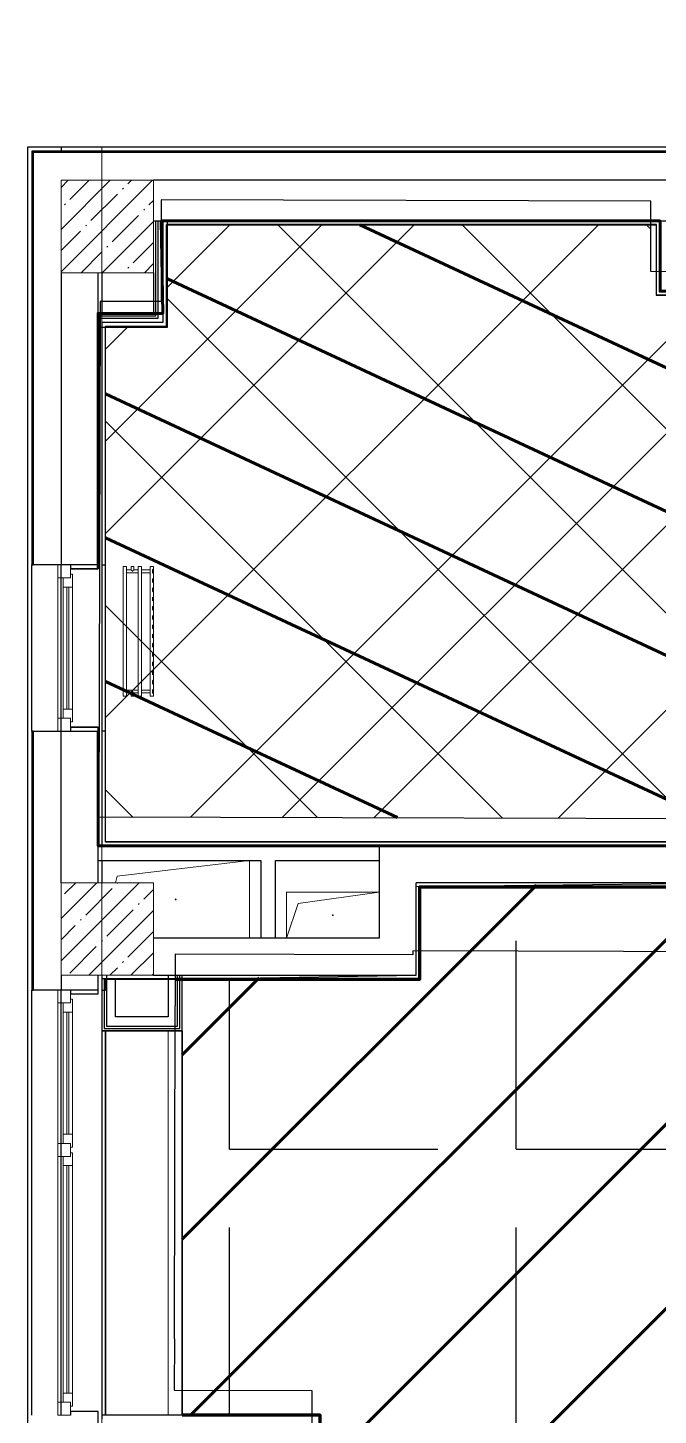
# Model space of a CAD drawing. Header units: millimetres. Extents: x -164500 to 426394, y -23753 to 102118.
# Drawn here: x -225 to 3185, y 8384 to 15889 of the extents above; entities that cross this region are included whole.
import ezdxf

# ---------------------------------------------------------------- set-up
doc = ezdxf.new("R2010")
doc.units = ezdxf.units.MM
for name, color, linetype, lineweight in [('0) шлифовка', 5, 'Continuous', 60), ('1.4) Плинтус ПЛ-4', 6, 'Continuous', 60), ('183 стяжка подвал', 160, 'Continuous', 60), ('384 ПК-3', 30, 'Continuous', 120), ('5.3) Л-7 Линолеум 4 вып', 230, 'Continuous', 30), ('7.5) НЗ Линолеум Темпо ПЛЮС', 134, 'Continuous', 30), ('A-DETL-GENF', 7, 'Continuous', 9), ('A-FLOR', 7, 'Continuous', 9), ('A-GENM', 7, 'Continuous', 9), ('A-GLAZ', 7, 'Continuous', 9), ('A-GLAZ-1', 7, 'Continuous', 5), ('A-WALL', 7, 'Continuous', 5), ('S-COLS-1', 7, 'Continuous', 5), ('Оси', 7, 'Continuous', 9)]:
    doc.layers.add(name, color=color, linetype=linetype, lineweight=lineweight)
for name, color, linetype in [('1.1.1) Плитка КР1 Остаток', 52, 'Continuous'), ('2) защита вин плитк', 6, 'Continuous'), ('3.2.3) П-9', 5, 'Continuous')]:
    doc.layers.add(name, color=color, linetype=linetype)
doc.layers.add('A-DOOR-1', color=7, linetype='Continuous', lineweight=5, true_color=0xc0c0c0)
doc.layers.add('M-EQPM-1', color=7, linetype='Continuous', lineweight=9, true_color=0xb2b2b2)

# ---------------------------------------------------------------- blocks, each defined once
blk = doc.blocks.new('BSC_Колонна _Прямоугольная - 500х500-V52-Объем проектирования 1 этажа')
at = {"layer": 'S-COLS-1'}
h = blk.add_hatch(dxfattribs=at)
h.set_pattern_fill('FP_78', color=256, style=0, pattern_type=2)
h.set_pattern_definition([(45, (-140, -14950), (-114.0493, 114.0493), []), (45, (-25.95, -14950), (-114.0493, 114.0493), [201.612, -40.322, 6.706, -33.617])])
h.paths.add_polyline_path([(-250, -250), (250, -250), (250, 250), (-250, 250), (-250, -117.5)])
for p, q in [((250, 250), (-250, 250)), ((-250, 250), (-250, -250)), ((250, -250), (250, 250)), ((-250, -250), (250, -250))]:
    blk.add_line(p, q, dxfattribs=at)
blk = doc.blocks.new('120_Окно_СКБ_2Ст - 120_Окно_СКБ_2Ст 2300х2500 _мал створка справа_-22272277-Объем проектирования 1 этажа')
at = {"layer": 'A-GLAZ'}
for p, q in [((-1150, -127), (-1150, -57)), ((-1150, -57), (-1080, -57)), ((-1080, -57), (-1080, -127)), ((250, -127), (250, -57)), ((250, -57), (320, -57)), ((320, -57), (320, -127)), ((1080, -127), (1080, -57)), ((1080, -57), (1150, -57)), ((1150, -57), (1150, -127)), ((-1080, -127), (-1150, -127)), ((-1080, -127), (-1100, -127)), ((-1100, -127), (-1100, -137)), ((-1100, -137), (270, -137)), ((270, -137), (-1100, -137)), ((250, -87), (-1080, -87)), ((-1080, -87), (-1080, -127)), ((-1030, -137), (-1030, -87)), ((200, -137), (200, -87)), ((250, -127), (250, -87)), ((320, -127), (250, -127)), ((270, -127), (250, -127)), ((270, -137), (270, -127)), ((320, -127), (300, -127)), ((300, -127), (300, -137)), ((300, -137), (1100, -137)), ((1100, -137), (300, -137)), ((1080, -87), (320, -87)), ((320, -87), (320, -127)), ((370, -137), (370, -87)), ((1030, -137), (1030, -87)), ((1080, -127), (1080, -87)), ((1150, -127), (1080, -127)), ((1100, -127), (1080, -127)), ((1100, -137), (1100, -127))]:
    blk.add_line(p, q, dxfattribs=at)
at = {"layer": 'A-GLAZ-1'}
for p, q in [((1150, -57), (-1150, -57)), ((-1130, -127), (-1100, -127)), ((-1030, -107), (200, -107)), ((200, -117), (-1030, -117)), ((270, -127), (300, -127)), ((370, -107), (1030, -107)), ((1030, -117), (370, -117)), ((1100, -127), (1130, -127))]:
    blk.add_line(p, q, dxfattribs=at)
blk = doc.blocks.new('120_Окно_СКБ_1Ст - 120_Окно_СКБ_1Ст 900х2500_h_-20664874-Объем проектирования 1 этажа')
at = {"layer": 'A-GLAZ'}
for p, q in [((-450, -127), (-450, -57)), ((-450, -57), (-380, -57)), ((-380, -57), (-380, -127)), ((380, -127), (380, -57)), ((380, -57), (450, -57)), ((450, -57), (450, -127)), ((-380, -127), (-450, -127)), ((-380, -127), (-400, -127)), ((-400, -127), (-400, -137)), ((-400, -137), (400, -137)), ((400, -137), (-400, -137)), ((380, -87), (-380, -87)), ((-380, -87), (-380, -127)), ((-330, -137), (-330, -87)), ((330, -137), (330, -87)), ((380, -127), (380, -87)), ((450, -127), (380, -127)), ((400, -127), (380, -127)), ((400, -137), (400, -127))]:
    blk.add_line(p, q, dxfattribs=at)
at = {"layer": 'A-GLAZ-1'}
for p, q in [((450, -57), (-450, -57)), ((-430, -127), (-400, -127)), ((-330, -107), (330, -107)), ((330, -117), (-330, -117)), ((400, -127), (430, -127))]:
    blk.add_line(p, q, dxfattribs=at)
blk = doc.blocks.new('GM_Отверстие прямоугольное _в плите_ - Отверстие-V173-Объем проектирования 1 этажа')
at = {"layer": 'A-GENM'}
for p, q in [((-250, -125), (-250, 125)), ((-250, 125), (250, 125)), ((250, 125), (-250, 125)), ((-250, 125), (-250, -125)), ((-187.5, 62.5), (250, 125)), ((-250, -125), (-187.5, 62.5))]:
    blk.add_line(p, q, dxfattribs=at)
for start, end in [(360, 180), (180, 360)]:
    blk.add_arc((0, 0), 2.5, start, end, dxfattribs=at)
blk = doc.blocks.new('GM_Отверстие прямоугольное _в плите_ - Отверстие-22237344-Объем проектирования 1 этажа')
at = {"layer": 'A-GENM'}
for p, q in [((-316, 126), (400, 210)), ((400, 210), (400, -210)), ((400, -210), (400, 210)), ((-325, 90), (-316, 126))]:
    blk.add_line(p, q, dxfattribs=at)
for start, end in [(360, 180), (180, 360)]:
    blk.add_arc((0, 0), 2.5, start, end, dxfattribs=at)
blk = doc.blocks.new('BSC_Колонна _Прямоугольная - 500х500-V187-Объем проектирования 1 этажа')
at = {"layer": 'S-COLS-1'}
h = blk.add_hatch(dxfattribs=at)
h.set_pattern_fill('FP_177', color=256, style=0, pattern_type=2)
h.set_pattern_definition([(45, (-140, -11150), (-114.0493, 114.0493), []), (45, (-25.95, -11150), (-114.0493, 114.0493), [201.612, -40.322, 6.706, -33.617])])
h.paths.add_polyline_path([(-227.1, -250), (250, -250), (250, 250), (-250, 250), (-250, -250)])
for p, q in [((250, 250), (-250, 250)), ((-250, 250), (-250, -250)), ((250, -250), (250, 250)), ((-250, -250), (250, -250))]:
    blk.add_line(p, q, dxfattribs=at)
blk = doc.blocks.new('Дверь_Витражная_СКБ_2Ст - ВН-1_ ДВН_ДАО_Главный вход_1800 в свету 4-31912968-Объем проектирования 1 этажа')
at = {"layer": 'A-DETL-GENF'}
for p, q in [((-885, -20), (-885, -17)), ((-885, -17), (-885, -20)), ((-777, -20), (-885, -20)), ((-885, -20), (-777, -20)), ((-768, -20), (-813, -20)), ((-813, -1020), (-813, -20)), ((-768, -20), (-813, -20)), ((-813, -20), (-813, -1020)), ((-777, -17), (-777, -20)), ((-777, -20), (-777, -17)), ((-768, -1020), (-768, -20)), ((-768, -1020), (-768, -20)), ((732, -20), (777, -20)), ((732, -574), (732, -20)), ((732, -20), (732, -574)), ((777, -20), (732, -20)), ((777, -17), (777, -20)), ((777, -17), (777, -20)), ((777, -574), (777, -20)), ((777, -574), (777, -20)), ((777, -20), (885, -20)), ((777, -20), (885, -20)), ((885, -20), (885, -10)), ((885, -20), (885, -10)), ((-813, -100), (-768, -100)), ((-803, -940), (-803, -100)), ((-759, -940), (-759, -100)), ((723, -494), (723, -100)), ((777, -100), (732, -100)), ((767, -494), (767, -100)), ((777, -494), (732, -494)), ((777, -574), (732, -574)), ((732, -574), (777, -574)), ((-813, -940), (-768, -940)), ((-813, -1020), (-768, -1020)), ((-813, -1020), (-768, -1020))]:
    blk.add_line(p, q, dxfattribs=at)
at = {"layer": 'A-DOOR-1'}
for p, q in [((-885, 40), (-777, 40)), ((-885, 0), (-885, 40)), ((-777, 40), (-777, 0)), ((777, 40), (885, 40)), ((777, 0), (777, 40)), ((885, 40), (885, 0)), ((-777, 0), (-885, 0)), ((-777, -1020), (-777, -20)), ((885, 0), (777, 0)), ((777, -574), (777, -20))]:
    blk.add_line(p, q, dxfattribs=at)
for centre, radius, start, end in [((-777, -20), 1000, 270, 0), ((777, -20), 554, 180, 270)]:
    blk.add_arc(centre, radius, start, end, dxfattribs=at)
blk = doc.blocks.new('radiator_prado_classic_z_tip_30_po exemplyaru - Classic Z Тип 30-500-V253-Объем проектирования 1 этажа')
at = {"layer": 'M-EQPM-1'}
for p, q in [((0, 228), (0, 210)), ((700, 228), (0, 228)), ((0, 210), (0, 228)), ((0, 228), (12.5, 228)), ((12.5, 228), (37.5, 228)), ((37.5, 228), (12.5, 228)), ((12.5, 228), (37.5, 228)), ((12.5, 228), (17.5, 223)), ((12.5, 228), (17.5, 223)), ((32.5, 223), (37.5, 228)), ((37.5, 228), (32.5, 223)), ((37.5, 228), (62.5, 228)), ((62.5, 228), (87.5, 228)), ((87.5, 228), (62.5, 228)), ((62.5, 228), (87.5, 228)), ((62.5, 228), (67.5, 223)), ((62.5, 228), (67.5, 223)), ((82.5, 223), (87.5, 228)), ((87.5, 228), (82.5, 223)), ((87.5, 228), (112.5, 228)), ((112.5, 228), (137.5, 228)), ((137.5, 228), (112.5, 228)), ((112.5, 228), (137.5, 228)), ((112.5, 228), (117.5, 223)), ((112.5, 228), (117.5, 223)), ((132.5, 223), (137.5, 228)), ((137.5, 228), (132.5, 223)), ((137.5, 228), (162.5, 228)), ((162.5, 228), (187.5, 228)), ((187.5, 228), (162.5, 228)), ((162.5, 228), (187.5, 228)), ((162.5, 228), (167.5, 223)), ((162.5, 228), (167.5, 223)), ((182.5, 223), (187.5, 228)), ((187.5, 228), (182.5, 223)), ((187.5, 228), (212.5, 228)), ((212.5, 228), (237.5, 228)), ((237.5, 228), (212.5, 228)), ((212.5, 228), (237.5, 228)), ((212.5, 228), (217.5, 223)), ((212.5, 228), (217.5, 223)), ((232.5, 223), (237.5, 228)), ((237.5, 228), (232.5, 223)), ((237.5, 228), (262.5, 228)), ((262.5, 228), (287.5, 228)), ((287.5, 228), (262.5, 228)), ((262.5, 228), (287.5, 228)), ((262.5, 228), (267.5, 223)), ((262.5, 228), (267.5, 223)), ((282.5, 223), (287.5, 228)), ((287.5, 228), (282.5, 223)), ((287.5, 228), (312.5, 228)), ((312.5, 228), (337.5, 228)), ((337.5, 228), (312.5, 228)), ((312.5, 228), (337.5, 228)), ((312.5, 228), (317.5, 223)), ((312.5, 228), (317.5, 223)), ((332.5, 223), (337.5, 228)), ((337.5, 228), (332.5, 223)), ((337.5, 228), (362.5, 228)), ((362.5, 228), (387.5, 228)), ((387.5, 228), (362.5, 228)), ((362.5, 228), (387.5, 228)), ((362.5, 228), (367.5, 223)), ((362.5, 228), (367.5, 223)), ((382.5, 223), (387.5, 228)), ((387.5, 228), (382.5, 223)), ((387.5, 228), (412.5, 228)), ((412.5, 228), (437.5, 228)), ((437.5, 228), (412.5, 228)), ((412.5, 228), (437.5, 228)), ((412.5, 228), (417.5, 223)), ((412.5, 228), (417.5, 223)), ((432.5, 223), (437.5, 228)), ((437.5, 228), (432.5, 223)), ((437.5, 228), (462.5, 228)), ((462.5, 228), (487.5, 228)), ((487.5, 228), (462.5, 228)), ((462.5, 228), (487.5, 228)), ((462.5, 228), (467.5, 223)), ((462.5, 228), (467.5, 223)), ((482.5, 223), (487.5, 228)), ((487.5, 228), (482.5, 223)), ((487.5, 228), (512.5, 228)), ((512.5, 228), (537.5, 228)), ((537.5, 228), (512.5, 228)), ((512.5, 228), (537.5, 228)), ((512.5, 228), (517.5, 223)), ((512.5, 228), (517.5, 223)), ((532.5, 223), (537.5, 228)), ((537.5, 228), (532.5, 223)), ((537.5, 228), (562.5, 228)), ((562.5, 228), (587.5, 228)), ((587.5, 228), (562.5, 228)), ((562.5, 228), (587.5, 228)), ((562.5, 228), (567.5, 223)), ((562.5, 228), (567.5, 223)), ((582.5, 223), (587.5, 228)), ((587.5, 228), (582.5, 223)), ((587.5, 228), (612.5, 228)), ((612.5, 228), (637.5, 228)), ((637.5, 228), (612.5, 228)), ((612.5, 228), (637.5, 228)), ((612.5, 228), (617.5, 223)), ((617.5, 223), (612.5, 228)), ((632.5, 223), (637.5, 228)), ((637.5, 228), (632.5, 223)), ((637.5, 228), (662.5, 228)), ((662.5, 228), (687.5, 228)), ((687.5, 228), (662.5, 228)), ((662.5, 228), (687.5, 228)), ((662.5, 228), (667.5, 223)), ((662.5, 228), (667.5, 223)), ((682.5, 223), (687.5, 228)), ((687.5, 228), (682.5, 223)), ((687.5, 228), (700, 228)), ((700, 210), (700, 228)), ((700, 228), (700, 210)), ((0, 210), (700, 210)), ((17.8, 210), (0, 210)), ((700, 164), (0, 164)), ((0, 164), (0, 146)), ((0, 146), (0, 164)), ((0, 164), (17.8, 164)), ((32.5, 223), (17.5, 223)), ((17.5, 223), (32.5, 223)), ((17.5, 210), (17.5, 164)), ((17.5, 210), (17.5, 164)), ((17.8, 210), (17.5, 210)), ((17.5, 210), (17.8, 210)), ((17.8, 210), (17.5, 210)), ((17.5, 210), (32.5, 210)), ((17.8, 164), (17.5, 164)), ((17.5, 164), (17.8, 164)), ((17.8, 164), (17.5, 164)), ((17.5, 164), (32.5, 164)), ((32.2, 210), (17.8, 210)), ((17.8, 210), (32.2, 210)), ((32.2, 210), (17.8, 210)), ((32.2, 164), (17.8, 164)), ((17.8, 164), (32.2, 164)), ((32.2, 164), (17.8, 164)), ((32.5, 210), (32.2, 210)), ((32.2, 210), (32.5, 210)), ((32.5, 210), (32.2, 210)), ((667.8, 210), (32.2, 210)), ((32.5, 164), (32.2, 164)), ((32.2, 164), (32.5, 164)), ((32.5, 164), (32.2, 164)), ((32.2, 164), (667.8, 164)), ((32.5, 164), (32.5, 210)), ((32.5, 164), (32.5, 210)), ((82.5, 223), (67.5, 223)), ((67.5, 223), (82.5, 223)), ((132.5, 223), (117.5, 223)), ((117.5, 223), (132.5, 223)), ((182.5, 223), (167.5, 223)), ((167.5, 223), (182.5, 223)), ((232.5, 223), (217.5, 223)), ((217.5, 223), (232.5, 223)), ((282.5, 223), (267.5, 223)), ((267.5, 223), (282.5, 223)), ((332.5, 223), (317.5, 223)), ((317.5, 223), (332.5, 223)), ((382.5, 223), (367.5, 223)), ((367.5, 223), (382.5, 223)), ((432.5, 223), (417.5, 223)), ((417.5, 223), (432.5, 223)), ((482.5, 223), (467.5, 223)), ((467.5, 223), (482.5, 223)), ((532.5, 223), (517.5, 223)), ((517.5, 223), (532.5, 223)), ((582.5, 223), (567.5, 223)), ((567.5, 223), (582.5, 223)), ((632.5, 223), (617.5, 223)), ((617.5, 223), (632.5, 223)), ((682.5, 223), (667.5, 223)), ((667.5, 223), (682.5, 223)), ((667.5, 210), (667.5, 164)), ((667.5, 210), (667.5, 164)), ((667.8, 210), (667.5, 210)), ((667.5, 210), (682.5, 210)), ((667.8, 210), (667.5, 210)), ((667.5, 210), (667.8, 210)), ((667.8, 164), (667.5, 164)), ((667.5, 164), (682.5, 164)), ((667.8, 164), (667.5, 164)), ((667.5, 164), (667.8, 164)), ((682.2, 210), (667.8, 210)), ((682.2, 210), (667.8, 210)), ((667.8, 210), (682.2, 210)), ((682.2, 164), (667.8, 164)), ((682.2, 164), (667.8, 164)), ((667.8, 164), (682.2, 164)), ((682.5, 210), (682.2, 210)), ((682.5, 210), (682.2, 210)), ((682.2, 210), (682.5, 210)), ((700, 210), (682.2, 210)), ((682.5, 164), (682.2, 164)), ((682.5, 164), (682.2, 164)), ((682.2, 164), (682.5, 164)), ((682.2, 164), (700, 164)), ((682.5, 164), (682.5, 210)), ((682.5, 164), (682.5, 210)), ((700, 146), (700, 164)), ((700, 164), (700, 146)), ((0, 146), (700, 146)), ((18.5, 146), (0, 146)), ((17.5, 121.5), (0, 121.5)), ((17.5, 121.5), (0, 121.5)), ((0, 121.5), (0, 120.5)), ((0, 106.5), (0, 121.5)), ((0, 120.5), (0, 107.5)), ((0, 120.5), (0, 119.3)), ((0, 114), (0, 120.5)), ((0, 120.5), (0, 120.5)), ((0, 119.3), (0, 117.8)), ((0, 117.8), (0, 114)), ((0, 114), (0, 110.3)), ((0, 107.5), (0, 114)), ((0, 110.3), (0, 108.7)), ((0, 108.7), (0, 107.5)), ((0, 107.5), (0, 106.5)), ((0, 107.5), (0, 107.5)), ((0, 106.5), (17.5, 106.5)), ((0, 106.5), (17.5, 106.5)), ((700, 82), (0, 82)), ((0, 82), (0, 64)), ((0, 64), (0, 82)), ((0, 82), (18.5, 82)), ((17.5, 146), (17.5, 121.5)), ((17.5, 146), (17.5, 121.5)), ((17.5, 146), (18.5, 146)), ((18.5, 146), (17.5, 146)), ((17.5, 146), (18.5, 146)), ((32.5, 146), (17.5, 146)), ((17.5, 106.5), (17.5, 82)), ((17.5, 106.5), (17.5, 82)), ((18.5, 82), (17.5, 82)), ((17.5, 82), (18.5, 82)), ((18.5, 82), (17.5, 82)), ((17.5, 82), (32.5, 82)), ((18.5, 146), (32.2, 146)), ((32.2, 146), (18.5, 146)), ((18.5, 146), (32.2, 146)), ((32.2, 82), (18.5, 82)), ((18.5, 82), (32.2, 82)), ((32.2, 82), (18.5, 82)), ((32.2, 146), (32.5, 146)), ((32.5, 146), (32.2, 146)), ((32.2, 146), (32.5, 146)), ((667.8, 146), (32.2, 146)), ((32.5, 82), (32.2, 82)), ((32.2, 82), (32.5, 82)), ((32.5, 82), (32.2, 82)), ((32.2, 82), (667.8, 82)), ((32.5, 82), (32.5, 146)), ((32.5, 82), (32.5, 146)), ((667.5, 146), (667.5, 82)), ((667.5, 146), (667.5, 82)), ((667.5, 146), (667.8, 146)), ((682.5, 146), (667.5, 146)), ((667.5, 146), (667.8, 146)), ((667.8, 146), (667.5, 146)), ((667.8, 82), (667.5, 82)), ((667.5, 82), (682.5, 82)), ((667.8, 82), (667.5, 82)), ((667.5, 82), (667.8, 82)), ((667.8, 146), (681.5, 146)), ((667.8, 146), (681.5, 146)), ((681.5, 146), (667.8, 146)), ((681.5, 82), (667.8, 82)), ((681.5, 82), (667.8, 82)), ((667.8, 82), (681.5, 82)), ((681.5, 146), (682.5, 146)), ((681.5, 146), (682.5, 146)), ((682.5, 146), (681.5, 146)), ((700, 146), (681.5, 146)), ((682.5, 82), (681.5, 82)), ((682.5, 82), (681.5, 82)), ((681.5, 82), (682.5, 82)), ((681.5, 82), (700, 82)), ((682.5, 121.5), (682.5, 146)), ((682.5, 121.5), (682.5, 146)), ((700, 121.5), (682.5, 121.5)), ((700, 121.5), (682.5, 121.5)), ((682.5, 82), (682.5, 106.5)), ((682.5, 106.5), (700, 106.5)), ((682.5, 82), (682.5, 106.5)), ((682.5, 106.5), (700, 106.5)), ((700, 121.5), (700, 106.5)), ((700, 120.5), (700, 121.5)), ((700, 121.5), (700, 120.5)), ((700, 120.5), (700, 121.5)), ((700, 107.5), (700, 120.5)), ((700, 120.5), (700, 107.5)), ((700, 107.5), (700, 120.5)), ((700, 106.5), (700, 107.5)), ((700, 107.5), (700, 106.5)), ((700, 106.5), (700, 107.5)), ((700, 64), (700, 82)), ((700, 82), (700, 64)), ((700, 64), (0, 64)), ((0, 64), (700, 64))]:
    blk.add_line(p, q, dxfattribs=at)
for points, knots in [([(18.5, 120.5), (18.4, 120.6), (18.3, 120.7), (18.1, 120.9), (17.9, 121.1), (17.8, 121.2), (17.7, 121.3), (17.5, 121.5), (17.5, 121.5), (17.5, 121.5)], [0.7142857, 0.7142857, 0.7142857, 0.7142857, 0.75, 0.7857143, 0.8214286, 0.8571429, 0.8928571, 0.9285714, 1, 1, 1, 1]), ([(17.5, 121.5), (17.5, 121.5), (17.5, 121.5), (17.7, 121.3), (17.8, 121.2), (17.9, 121.1), (18.1, 120.9), (18.3, 120.7), (18.4, 120.6), (18.5, 120.5)], [0, 0, 0, 0, 0.0714286, 0.1071429, 0.1428571, 0.1785714, 0.2142857, 0.25, 0.2857143, 0.2857143, 0.2857143, 0.2857143]), ([(17.5, 121.5), (17.5, 121.5), (17.5, 121.5), (17.7, 121.3), (17.8, 121.2), (17.9, 121.1), (18.1, 120.9), (18.3, 120.7), (18.4, 120.6), (18.5, 120.5)], [0, 0, 0, 0, 0.0714286, 0.1071429, 0.1428571, 0.1785714, 0.2142857, 0.25, 0.2857143, 0.2857143, 0.2857143, 0.2857143]), ([(25, 114), (24.5, 114.5), (23.6, 115.4), (22.4, 116.6), (21.6, 117.4), (21.1, 117.9), (20.8, 118.2), (20.5, 118.5), (20.2, 118.8), (19.8, 119.1), (19.6, 119.4), (19.3, 119.7), (19, 120), (18.7, 120.3), (18.5, 120.5), (18.3, 120.7), (18.1, 120.9), (17.9, 121.1), (17.8, 121.2), (17.7, 121.3), (17.5, 121.5), (17.5, 121.5), (17.5, 121.5)], [0, 0, 0, 0, 0.142857, 0.285714, 0.357143, 0.392857, 0.428571, 0.464286, 0.5, 0.535714, 0.571429, 0.607143, 0.642857, 0.678571, 0.714286, 0.75, 0.785714, 0.821429, 0.857143, 0.892857, 0.928571, 1, 1, 1, 1]), ([(17.5, 106.5), (17.5, 106.5), (17.5, 106.5), (17.7, 106.7), (17.8, 106.8), (17.9, 106.9), (18.1, 107.1), (18.3, 107.3), (18.5, 107.5), (18.7, 107.7), (19, 108), (19.3, 108.3), (19.6, 108.6), (19.8, 108.9), (20.3, 109.3), (20.7, 109.7), (21.1, 110.1), (21.6, 110.6), (22.4, 111.4), (23.6, 112.6), (24.5, 113.5), (25, 114)], [0, 0, 0, 0, 0.071429, 0.107143, 0.142857, 0.178571, 0.214286, 0.25, 0.285714, 0.321429, 0.357143, 0.392857, 0.428571, 0.464286, 0.5, 0.571429, 0.607143, 0.642857, 0.714286, 0.857143, 1, 1, 1, 1]), ([(17.5, 106.5), (17.5, 106.5), (17.5, 106.5), (17.7, 106.7), (17.8, 106.8), (17.9, 106.9), (18.1, 107.1), (18.3, 107.3), (18.4, 107.4), (18.5, 107.5)], [0, 0, 0, 0, 0.0714286, 0.1071429, 0.1428571, 0.1785714, 0.2142857, 0.25, 0.2857143, 0.2857143, 0.2857143, 0.2857143]), ([(18.5, 107.5), (18.4, 107.4), (18.3, 107.3), (18.1, 107.1), (17.9, 106.9), (17.8, 106.8), (17.7, 106.7), (17.5, 106.5), (17.5, 106.5), (17.5, 106.5)], [0.7142857, 0.7142857, 0.7142857, 0.7142857, 0.75, 0.7857143, 0.8214286, 0.8571429, 0.8928571, 0.9285714, 1, 1, 1, 1]), ([(18.5, 107.5), (18.4, 107.4), (18.3, 107.3), (18.1, 107.1), (17.9, 106.9), (17.8, 106.8), (17.7, 106.7), (17.5, 106.5), (17.5, 106.5), (17.5, 106.5)], [0.7142857, 0.7142857, 0.7142857, 0.7142857, 0.75, 0.7857143, 0.8214286, 0.8571429, 0.8928571, 0.9285714, 1, 1, 1, 1]), ([(22.1, 116.9), (21.9, 117.1), (21.6, 117.4), (21.1, 117.9), (20.8, 118.2), (20.5, 118.5), (20.2, 118.8), (19.9, 119.2), (19.7, 119.3), (19.6, 119.4)], [0.2857143, 0.2857143, 0.2857143, 0.2857143, 0.3571429, 0.3928571, 0.4285714, 0.4642857, 0.5, 0.5357143, 0.5714286, 0.5714286, 0.5714286, 0.5714286]), ([(19.6, 119.4), (19.7, 119.3), (19.9, 119.2), (20.3, 118.7), (20.7, 118.3), (21.1, 117.9), (21.6, 117.4), (21.9, 117.1), (22.1, 116.9)], [0.4285714, 0.4285714, 0.4285714, 0.4285714, 0.4642857, 0.5, 0.5714286, 0.6071429, 0.6428571, 0.7142857, 0.7142857, 0.7142857, 0.7142857]), ([(19.6, 119.4), (19.7, 119.3), (19.8, 119.1), (20.3, 118.7), (20.7, 118.3), (21.1, 117.9), (21.6, 117.4), (21.9, 117.1), (22.1, 116.9)], [0.4285714, 0.4285714, 0.4285714, 0.4285714, 0.4642857, 0.5, 0.5714286, 0.6071429, 0.6428571, 0.7142857, 0.7142857, 0.7142857, 0.7142857]), ([(19.6, 108.6), (19.7, 108.7), (19.9, 108.8), (20.3, 109.3), (20.7, 109.7), (21.1, 110.1), (21.6, 110.6), (21.9, 110.9), (22.1, 111.1)], [0.4285714, 0.4285714, 0.4285714, 0.4285714, 0.4642857, 0.5, 0.5714286, 0.6071429, 0.6428571, 0.7142857, 0.7142857, 0.7142857, 0.7142857]), ([(22.1, 111.1), (21.9, 110.9), (21.6, 110.6), (21.1, 110.1), (20.8, 109.8), (20.5, 109.5), (20.2, 109.2), (19.9, 108.8), (19.7, 108.7), (19.6, 108.6)], [0.2857143, 0.2857143, 0.2857143, 0.2857143, 0.3571429, 0.3928571, 0.4285714, 0.4642857, 0.5, 0.5357143, 0.5714286, 0.5714286, 0.5714286, 0.5714286]), ([(22.1, 111.1), (21.9, 110.9), (21.6, 110.6), (21.1, 110.1), (20.8, 109.8), (20.5, 109.5), (20.2, 109.2), (19.8, 108.9), (19.7, 108.7), (19.6, 108.6)], [0.2857143, 0.2857143, 0.2857143, 0.2857143, 0.3571429, 0.3928571, 0.4285714, 0.4642857, 0.5, 0.5357143, 0.5714286, 0.5714286, 0.5714286, 0.5714286]), ([(675, 114), (675.5, 114.5), (676.4, 115.4), (677.6, 116.6), (678.4, 117.4), (678.9, 117.9), (679.2, 118.2), (679.5, 118.5), (679.8, 118.8), (680.1, 119.2), (680.4, 119.4), (680.7, 119.7), (681, 120), (681.3, 120.3), (681.5, 120.5), (681.7, 120.7), (681.9, 120.9), (682.1, 121.1), (682.2, 121.2), (682.3, 121.3), (682.5, 121.5), (682.5, 121.5), (682.5, 121.5)], [0, 0, 0, 0, 0.142857, 0.285714, 0.357143, 0.392857, 0.428571, 0.464286, 0.5, 0.535714, 0.571429, 0.607143, 0.642857, 0.678571, 0.714286, 0.75, 0.785714, 0.821429, 0.857143, 0.892857, 0.928571, 1, 1, 1, 1]), ([(682.5, 106.5), (682.5, 106.5), (682.5, 106.5), (682.3, 106.7), (682.2, 106.8), (682.1, 106.9), (681.9, 107.1), (681.7, 107.3), (681.5, 107.5), (681.3, 107.7), (681, 108), (680.7, 108.3), (680.4, 108.6), (680.1, 108.8), (679.7, 109.3), (679.3, 109.7), (678.9, 110.1), (678.4, 110.6), (677.6, 111.4), (676.4, 112.6), (675.5, 113.5), (675, 114)], [0, 0, 0, 0, 0.071429, 0.107143, 0.142857, 0.178571, 0.214286, 0.25, 0.285714, 0.321429, 0.357143, 0.392857, 0.428571, 0.464286, 0.5, 0.571429, 0.607143, 0.642857, 0.714286, 0.857143, 1, 1, 1, 1]), ([(680.4, 119.4), (680.3, 119.3), (680.1, 119.2), (679.7, 118.7), (679.3, 118.3), (678.9, 117.9), (678.4, 117.4), (678.1, 117.1), (677.9, 116.9)], [0.4285714, 0.4285714, 0.4285714, 0.4285714, 0.4642857, 0.5, 0.5714286, 0.6071429, 0.6428571, 0.7142857, 0.7142857, 0.7142857, 0.7142857]), ([(680.4, 119.4), (680.3, 119.3), (680.1, 119.2), (679.7, 118.7), (679.3, 118.3), (678.9, 117.9), (678.4, 117.4), (678.1, 117.1), (677.9, 116.9)], [0.4285714, 0.4285714, 0.4285714, 0.4285714, 0.4642857, 0.5, 0.5714286, 0.6071429, 0.6428571, 0.7142857, 0.7142857, 0.7142857, 0.7142857]), ([(677.9, 116.9), (678.1, 117.1), (678.4, 117.4), (678.9, 117.9), (679.2, 118.2), (679.5, 118.5), (679.8, 118.8), (680.1, 119.2), (680.3, 119.3), (680.4, 119.4)], [0.2857143, 0.2857143, 0.2857143, 0.2857143, 0.3571429, 0.3928571, 0.4285714, 0.4642857, 0.5, 0.5357143, 0.5714286, 0.5714286, 0.5714286, 0.5714286]), ([(677.9, 111.1), (678.1, 110.9), (678.4, 110.6), (678.9, 110.1), (679.2, 109.8), (679.5, 109.5), (679.8, 109.2), (680.1, 108.8), (680.3, 108.7), (680.4, 108.6)], [0.2857143, 0.2857143, 0.2857143, 0.2857143, 0.3571429, 0.3928571, 0.4285714, 0.4642857, 0.5, 0.5357143, 0.5714286, 0.5714286, 0.5714286, 0.5714286]), ([(677.9, 111.1), (678.1, 110.9), (678.4, 110.6), (678.9, 110.1), (679.2, 109.8), (679.5, 109.5), (679.8, 109.2), (680.1, 108.8), (680.3, 108.7), (680.4, 108.6)], [0.2857143, 0.2857143, 0.2857143, 0.2857143, 0.3571429, 0.3928571, 0.4285714, 0.4642857, 0.5, 0.5357143, 0.5714286, 0.5714286, 0.5714286, 0.5714286]), ([(680.4, 108.6), (680.3, 108.7), (680.1, 108.8), (679.7, 109.3), (679.3, 109.7), (678.9, 110.1), (678.4, 110.6), (678.1, 110.9), (677.9, 111.1)], [0.4285714, 0.4285714, 0.4285714, 0.4285714, 0.4642857, 0.5, 0.5714286, 0.6071429, 0.6428571, 0.7142857, 0.7142857, 0.7142857, 0.7142857]), ([(682.5, 121.5), (682.5, 121.5), (682.5, 121.5), (682.3, 121.3), (682.2, 121.2), (682.1, 121.1), (681.9, 120.9), (681.7, 120.7), (681.6, 120.6), (681.5, 120.5)], [0, 0, 0, 0, 0.0714286, 0.1071429, 0.1428571, 0.1785714, 0.2142857, 0.25, 0.2857143, 0.2857143, 0.2857143, 0.2857143]), ([(682.5, 121.5), (682.5, 121.5), (682.5, 121.5), (682.3, 121.3), (682.2, 121.2), (682.1, 121.1), (681.9, 120.9), (681.7, 120.7), (681.6, 120.6), (681.5, 120.5)], [0, 0, 0, 0, 0.0714286, 0.1071429, 0.1428571, 0.1785714, 0.2142857, 0.25, 0.2857143, 0.2857143, 0.2857143, 0.2857143]), ([(681.5, 120.5), (681.6, 120.6), (681.7, 120.7), (681.9, 120.9), (682.1, 121.1), (682.2, 121.2), (682.3, 121.3), (682.5, 121.5), (682.5, 121.5), (682.5, 121.5)], [0.7142857, 0.7142857, 0.7142857, 0.7142857, 0.75, 0.7857143, 0.8214286, 0.8571429, 0.8928571, 0.9285714, 1, 1, 1, 1]), ([(681.5, 107.5), (681.6, 107.4), (681.7, 107.3), (681.9, 107.1), (682.1, 106.9), (682.2, 106.8), (682.3, 106.7), (682.5, 106.5), (682.5, 106.5), (682.5, 106.5)], [0.7142857, 0.7142857, 0.7142857, 0.7142857, 0.75, 0.7857143, 0.8214286, 0.8571429, 0.8928571, 0.9285714, 1, 1, 1, 1]), ([(681.5, 107.5), (681.6, 107.4), (681.7, 107.3), (681.9, 107.1), (682.1, 106.9), (682.2, 106.8), (682.3, 106.7), (682.5, 106.5), (682.5, 106.5), (682.5, 106.5)], [0.7142857, 0.7142857, 0.7142857, 0.7142857, 0.75, 0.7857143, 0.8214286, 0.8571429, 0.8928571, 0.9285714, 1, 1, 1, 1]), ([(682.5, 106.5), (682.5, 106.5), (682.5, 106.5), (682.3, 106.7), (682.2, 106.8), (682.1, 106.9), (681.9, 107.1), (681.7, 107.3), (681.6, 107.4), (681.5, 107.5)], [0, 0, 0, 0, 0.0714286, 0.1071429, 0.1428571, 0.1785714, 0.2142857, 0.25, 0.2857143, 0.2857143, 0.2857143, 0.2857143])]:
    blk.add_open_spline(points, degree=3, knots=knots, dxfattribs=at)
for points in [[(19.6, 119.4), (19.5, 119.5), (19.3, 119.7), (19, 120), (18.7, 120.3), (18.6, 120.4), (18.5, 120.5)], [(18.5, 120.5), (18.6, 120.4), (18.7, 120.3), (19, 120), (19.3, 119.7), (19.5, 119.5), (19.6, 119.4)], [(18.5, 120.5), (18.6, 120.4), (18.7, 120.3), (19, 120), (19.3, 119.7), (19.5, 119.5), (19.6, 119.4)], [(18.5, 107.5), (18.6, 107.6), (18.7, 107.7), (19, 108), (19.3, 108.3), (19.5, 108.5), (19.6, 108.6)], [(19.6, 108.6), (19.5, 108.5), (19.3, 108.3), (19, 108), (18.7, 107.7), (18.6, 107.6), (18.5, 107.5)], [(19.6, 108.6), (19.5, 108.5), (19.3, 108.3), (19, 108), (18.7, 107.7), (18.6, 107.6), (18.5, 107.5)], [(25, 114), (24.5, 114.5), (23.6, 115.4), (22.6, 116.4), (22.1, 116.9)], [(22.1, 116.9), (22.6, 116.4), (23.6, 115.4), (24.5, 114.5), (25, 114)], [(22.1, 116.9), (22.6, 116.4), (23.6, 115.4), (24.5, 114.5), (25, 114)], [(22.1, 111.1), (22.6, 111.6), (23.6, 112.6), (24.5, 113.5), (25, 114)], [(25, 114), (24.5, 113.5), (23.6, 112.6), (22.6, 111.6), (22.1, 111.1)], [(25, 114), (24.5, 113.5), (23.6, 112.6), (22.6, 111.6), (22.1, 111.1)], [(677.9, 116.9), (677.4, 116.4), (676.4, 115.4), (675.5, 114.5), (675, 114)], [(677.9, 116.9), (677.4, 116.4), (676.4, 115.4), (675.5, 114.5), (675, 114)], [(675, 114), (675.5, 114.5), (676.4, 115.4), (677.4, 116.4), (677.9, 116.9)], [(675, 114), (675.5, 113.5), (676.4, 112.6), (677.4, 111.6), (677.9, 111.1)], [(675, 114), (675.5, 113.5), (676.4, 112.6), (677.4, 111.6), (677.9, 111.1)], [(677.9, 111.1), (677.4, 111.6), (676.4, 112.6), (675.5, 113.5), (675, 114)], [(681.5, 120.5), (681.4, 120.4), (681.3, 120.3), (681, 120), (680.7, 119.7), (680.5, 119.5), (680.4, 119.4)], [(681.5, 120.5), (681.4, 120.4), (681.3, 120.3), (681, 120), (680.7, 119.7), (680.5, 119.5), (680.4, 119.4)], [(680.4, 119.4), (680.5, 119.5), (680.7, 119.7), (681, 120), (681.3, 120.3), (681.4, 120.4), (681.5, 120.5)], [(680.4, 108.6), (680.5, 108.5), (680.7, 108.3), (681, 108), (681.3, 107.7), (681.4, 107.6), (681.5, 107.5)], [(680.4, 108.6), (680.5, 108.5), (680.7, 108.3), (681, 108), (681.3, 107.7), (681.4, 107.6), (681.5, 107.5)], [(681.5, 107.5), (681.4, 107.6), (681.3, 107.7), (681, 108), (680.7, 108.3), (680.5, 108.5), (680.4, 108.6)]]:
    blk.add_open_spline(points, degree=3, dxfattribs=at)
blk = doc.blocks.new('Зашивка приборов отопления14 - Зашивка приборов отопления-33280456-Объем проектирования 1 этажа')
at = {"layer": 'A-WALL'}
for p, q in [((37471.9, 23439), (35392.9, 23439)), ((35391.9, 23079), (37471.9, 23079)), ((37471.9, 23079), (35391.9, 23079)), ((35391.9, 23004), (37471.9, 23004))]:
    blk.add_line(p, q, dxfattribs=at)

msp = doc.modelspace()

# ---------------------------------------------------------------- hatches: boundary and pattern name
at = {"layer": '0) шлифовка', "true_color": 0x2776bb}
h = msp.add_hatch(dxfattribs=at)
h.set_pattern_fill('ANSI31', color=152, scale=222, angle=110)
h.paths.add_polyline_path([(3144.781, 14822.938), (529.702, 14822.938), (529.702, 14268.938), (195.702, 14268.938), (195.702, 11620.045), (4109.244, 11610.858), (4108.948, 11484.938), (4145.702, 11484.938), (4145.702, 11110.771), (6266.064, 11105.794), (6266.769, 11405.793), (6566.768, 11405.089), (6573.242, 14162.938), (6203.702, 14162.938), (6203.702, 14283.949), (6173.525, 14284.02), (6174.79, 14822.938), (4745.702, 14822.938), (4745.702, 14442.938), (3173.702, 14442.938), (3173.702, 14571.062), (3144.19, 14571.132)])
at = {"layer": '1.1.1) Плитка КР1 Остаток'}
h = msp.add_hatch(dxfattribs=at)
h.set_pattern_fill('ANGLE', color=256, scale=222)
h.set_pattern_definition([(0, (205553.1, 26879), (0, 1550.67), [1127.76, -422.91]), (90, (205553.1, 26879), (-1550.67, 9e-14), [1127.76, -422.91])])
h.paths.add_polyline_path([(13754.702, 17684.938), (14405.702, 17684.938), (14405.702, 18338.438), (13754.702, 18338.438)], flags=16)
h.paths.add_polyline_path([(13743.702, 21432.938), (14405.702, 21432.938), (14405.702, 22095.938), (13743.702, 22095.938)], flags=16)
h.paths.add_polyline_path([(6445.137, 7763.938), (6442.548, 7557.281), (4619.702, 7556.938), (4619.702, 7763.938), (1354.702, 7783.938), (1355.702, 8384.938), (609.702, 8383.938), (610.702, 10742.938), (1874.702, 10763.938), (1874.702, 11243.938), (3624.702, 11263.938), (3624.702, 10763.938), (6824.702, 10763.938), (6824.702, 11488.938), (6744.702, 11488.938), (6744.702, 12388.938), (6832.702, 12388.938), (6844.702, 14438.938), (7162.202, 14438.938), (7159.702, 14839.938), (6844.702, 14839.938), (6824.702, 15208.938), (6674.702, 15208.938), (6674.702, 15986.938), (6617.702, 17692.938), (4745.702, 17692.938), (4745.702, 18333.137), (4130.853, 18334.256), (4130.853, 18839.06), (6674.702, 18838.938), (6674.702, 20645.938), (9795.702, 20645.938), (9774.702, 22063.938), (9174.702, 22063.938), (9174.702, 24183.938), (9774.702, 24183.938), (9774.702, 24722.262), (13768.823, 24626.219), (14845.702, 24626.219), (14845.702, 26422.938), (18154.958, 26351.124), (18154.958, 26143.938), (18794.958, 26143.938), (18804.143, 26351.124), (20274.702, 26351.124), (20274.702, 26963.938), (21974.702, 26963.938), (21974.702, 14463.938), (22654.702, 14463.938), (22654.702, 13138.938), (22633.702, 11984.938), (22374.702, 11971.938), (22374.702, 11825.982), (20499.702, 11830.384), (20514.702, 11971.938), (20295.702, 11984.938), (20295.702, 15094.938), (13774.702, 15063.938), (13774.702, 10763.938), (20209.461, 10763.938), (20209.461, 7763.938)])
h.paths.add_polyline_path([(3935.822, 18839.06), (6674.702, 18839.06), (6674.702, 20588.938), (3935.822, 20588.938)], flags=17)
h.paths.add_polyline_path([(6612.528, 17692.938), (4124.702, 17692.938), (4124.702, 15113.938), (6612.528, 15113.938)], flags=17)
at = {"layer": '183 стяжка подвал'}
h = msp.add_hatch(dxfattribs=at)
h.set_pattern_fill('ANSI31', color=256, scale=222)
h.set_pattern_definition([(45, (205553.1, 26879), (-498.4042, 498.4042), [])])
h.paths.add_polyline_path([(13754.702, 17684.938), (14405.702, 17684.938), (14405.702, 18338.438), (13754.702, 18338.438)], flags=16)
h.paths.add_polyline_path([(13743.702, 21432.938), (14405.702, 21432.938), (14405.702, 22095.938), (13743.702, 22095.938)], flags=16)
h.paths.add_polyline_path([(6445.137, 7763.938), (6442.548, 7557.281), (4619.702, 7556.938), (4619.702, 7763.938), (1354.702, 7783.938), (1355.702, 8384.938), (609.702, 8383.938), (610.702, 10742.938), (1874.702, 10763.938), (1874.702, 11243.938), (3624.702, 11263.938), (3624.702, 10763.938), (6824.702, 10763.938), (6824.702, 11488.938), (6744.702, 11488.938), (6744.702, 12388.938), (6832.702, 12388.938), (6844.702, 14438.938), (7162.202, 14438.938), (7159.702, 14839.938), (6844.702, 14839.938), (6824.702, 15208.938), (6674.702, 15208.938), (6674.702, 15986.938), (6617.702, 17692.938), (4745.702, 17692.938), (4745.702, 18333.137), (4130.853, 18334.256), (4130.853, 18839.06), (6674.702, 18838.938), (6674.702, 20645.938), (9795.702, 20645.938), (9774.702, 22063.938), (9174.702, 22063.938), (9174.702, 24183.938), (9774.702, 24183.938), (9774.702, 24722.262), (13768.823, 24626.219), (14845.702, 24626.219), (14845.702, 26422.938), (18154.958, 26351.124), (18154.958, 26143.938), (18794.958, 26143.938), (18804.143, 26351.124), (20274.702, 26351.124), (20274.702, 26963.938), (21974.702, 26963.938), (21974.702, 14463.938), (22654.702, 14463.938), (22654.702, 13138.938), (22633.702, 11984.938), (22374.702, 11971.938), (22374.702, 11825.982), (20499.702, 11830.384), (20514.702, 11971.938), (20295.702, 11984.938), (20295.702, 15094.938), (13774.702, 15063.938), (13774.702, 10763.938), (20209.461, 10763.938), (20209.461, 7763.938)])
h.paths.add_polyline_path([(3935.822, 18839.06), (6674.702, 18839.06), (6674.702, 20588.938), (3935.822, 20588.938)], flags=17)
h.paths.add_polyline_path([(6612.528, 17692.938), (4124.702, 17692.938), (4124.702, 15113.938), (6612.528, 15113.938)], flags=17)
h.paths.add_polyline_path([(21915.974, 15309.069), (28602.728, 15309.069), (28602.728, 26272.402), (21915.974, 26272.402)])
at = {"layer": '2) защита вин плитк'}
h = msp.add_hatch(dxfattribs=at)
h.set_pattern_fill('ANSI31', color=256, scale=222)
h.paths.add_polyline_path([(3144.781, 14822.938), (529.702, 14822.938), (529.702, 14268.938), (195.702, 14268.938), (195.702, 11620.045), (4109.244, 11610.858), (4108.948, 11484.938), (4145.702, 11484.938), (4145.702, 11110.771), (6266.064, 11105.794), (6266.769, 11405.793), (6566.768, 11405.089), (6573.242, 14162.938), (6203.702, 14162.938), (6203.702, 14283.949), (6173.525, 14284.02), (6174.79, 14822.938), (4745.702, 14822.938), (4745.702, 14442.938), (3173.702, 14442.938), (3173.702, 14571.062), (3144.19, 14571.132)])
at = {"layer": '3.2.3) П-9'}
h = msp.add_hatch(dxfattribs=at)
h.set_pattern_fill('ANSI31', color=256, scale=222)
h.paths.add_polyline_path([(3144.781, 14822.938), (529.702, 14822.938), (529.702, 14268.938), (195.702, 14268.938), (195.702, 11620.045), (4109.244, 11610.858), (4108.948, 11484.938), (4145.702, 11484.938), (4145.702, 11110.771), (6266.064, 11105.794), (6266.769, 11405.793), (6566.768, 11405.089), (6573.242, 14162.938), (6203.702, 14162.938), (6203.702, 14283.949), (6173.525, 14284.02), (6174.79, 14822.938), (4745.702, 14822.938), (4745.702, 14442.938), (3173.702, 14442.938), (3173.702, 14571.062), (3144.19, 14571.132)])
at = {"layer": '5.3) Л-7 Линолеум 4 вып'}
h = msp.add_hatch(dxfattribs=at)
h.set_pattern_fill('ANSI37', color=256, scale=222)
h.paths.add_polyline_path([(3144.781, 14822.938), (529.702, 14822.938), (529.702, 14268.938), (195.702, 14268.938), (195.702, 11620.045), (4109.244, 11610.858), (4108.948, 11484.938), (4145.702, 11484.938), (4145.702, 11110.771), (6266.064, 11105.794), (6266.769, 11405.793), (6566.768, 11405.089), (6573.242, 14162.938), (6203.702, 14162.938), (6203.702, 14283.949), (6173.525, 14284.02), (6174.79, 14822.938), (4745.702, 14822.938), (4745.702, 14442.938), (3173.702, 14442.938), (3173.702, 14571.062), (3144.19, 14571.132)])
at = {"layer": '7.5) НЗ Линолеум Темпо ПЛЮС'}
h = msp.add_hatch(dxfattribs=at)
h.set_pattern_fill('ANSI31', color=256, scale=333)
h.paths.add_polyline_path([(3144.781, 14822.938), (529.702, 14822.938), (529.702, 14268.938), (195.702, 14268.938), (195.702, 11620.045), (4109.244, 11610.858), (4108.948, 11484.938), (4145.702, 11484.938), (4145.702, 11110.771), (6266.064, 11105.794), (6266.769, 11405.793), (6566.768, 11405.089), (6573.242, 14162.938), (6203.702, 14162.938), (6203.702, 14283.949), (6173.525, 14284.02), (6174.79, 14822.938), (4745.702, 14822.938), (4745.702, 14442.938), (3173.702, 14442.938), (3173.702, 14571.062), (3144.19, 14571.132)])

# ---------------------------------------------------------------- linework, layer by layer
for p, q in [((-225.298, 7068.938), (-225.298, 15243.938)), ((-225.298, 15243.938), (3869.702, 15243.938)), ((-45.298, 15243.938), (-45.298, 15221.938)), ((-203.298, 15221.938), (-203.298, 12983.938)), ((4124.702, 15221.938), (-203.298, 15221.938)), ((-198.298, 15216.938), (-198.298, 12983.938)), ((4124.702, 15216.938), (-198.298, 15216.938)), ((-195.298, 15213.938), (-195.298, 12983.938)), ((4124.702, 15213.938), (-195.298, 15213.938)), ((4724.702, 15063.938), (454.702, 15063.938)), ((454.702, 14843.938), (4124.702, 14843.938)), ((467.202, 14331.438), (467.202, 14843.938)), ((479.702, 14318.938), (479.702, 14843.938)), ((504.702, 14843.938), (504.702, 14293.938)), ((3174.702, 14823.938), (524.702, 14823.938)), ((524.702, 14823.938), (524.702, 14273.938)), ((525.702, 14822.938), (3173.702, 14822.938)), ((525.702, 14272.938), (525.702, 14822.938)), ((529.702, 14268.938), (529.702, 14843.938)), ((3173.702, 14822.938), (3173.702, 14442.938)), ((-45.298, 14563.938), (-45.298, 12983.938)), ((154.702, 12963.938), (154.702, 14563.938)), ((174.702, 14563.938), (174.702, 14343.938)), ((454.702, 14563.938), (454.702, 14343.938)), ((3173.702, 14442.938), (4745.702, 14442.938)), ((454.702, 14343.938), (154.702, 14343.938)), ((154.702, 14331.438), (467.202, 14331.438)), ((154.702, 14318.938), (479.702, 14318.938)), ((154.702, 14268.938), (529.702, 14268.938)), ((174.702, 14293.938), (174.702, 12983.938)), ((504.702, 14293.938), (174.702, 14293.938)), ((194.702, 14273.938), (524.702, 14273.938)), ((194.702, 14273.938), (194.702, 14268.938)), ((195.702, 14272.938), (525.702, 14272.938)), ((195.702, 11484.938), (195.702, 14272.938)), ((-203.298, 12983.938), (-195.298, 12983.938)), ((-203.298, 12083.938), (-203.298, 12983.938)), ((154.702, 12983.938), (-195.298, 12983.938)), ((-45.298, 12083.938), (-45.298, 12983.938)), ((6.702, 12983.938), (6.702, 12963.938)), ((174.702, 12983.938), (174.702, 12083.938)), ((174.702, 12983.938), (194.702, 12983.938)), ((6.702, 12963.938), (154.702, 12963.938)), ((6.702, 12963.938), (6.702, 12962.938)), ((6.702, 12962.938), (154.702, 12962.938)), ((154.702, 12962.938), (154.702, 12963.938)), ((-195.298, 12083.938), (-203.298, 12083.938)), ((-203.298, 12083.938), (-203.298, 10683.938)), ((-198.298, 12083.938), (-198.298, 10683.938)), ((-195.298, 12083.938), (-195.298, 10683.938)), ((-195.298, 12083.938), (154.702, 12083.938)), ((-45.298, 11263.938), (-45.298, 12083.938)), ((154.702, 12104.938), (6.702, 12104.938)), ((6.702, 12104.938), (6.702, 12103.938)), ((154.702, 12103.938), (6.702, 12103.938)), ((6.702, 12103.938), (6.702, 12083.938)), ((154.702, 12103.938), (154.702, 12104.938)), ((154.702, 11263.938), (154.702, 12103.938)), ((194.702, 12083.938), (174.702, 12083.938)), ((174.702, 12083.938), (174.702, 11463.938)), ((195.702, 11483.938), (194.702, 11483.938)), ((4145.702, 11484.938), (195.702, 11484.938)), ((154.702, 11463.938), (4124.702, 11463.938)), ((1674.702, 11463.938), (1674.702, 11383.938)), ((154.702, 11383.938), (1034.702, 11383.938)), ((174.702, 11383.938), (174.702, 11263.938)), ((1034.702, 11383.938), (1034.702, 10963.938)), ((1114.702, 11383.938), (1674.702, 11383.938)), ((1114.702, 10963.938), (1114.702, 11383.938)), ((1674.702, 11383.938), (1674.702, 10963.938)), ((1874.702, 10763.938), (1874.702, 11263.938)), ((3624.702, 11263.938), (1874.702, 11263.938)), ((3603.702, 11243.938), (1894.702, 11243.938)), ((1894.702, 11243.938), (1894.702, 10763.938)), ((1894.702, 11242.938), (3604.702, 11242.938)), ((1895.702, 10742.938), (1895.702, 11243.938)), ((1674.702, 10963.938), (454.702, 10963.938)), ((-45.298, 10763.938), (-45.298, 10683.938)), ((154.702, 10663.938), (154.702, 10763.938)), ((174.702, 10763.938), (174.702, 10463.938)), ((195.702, 10743.938), (174.702, 10743.938)), ((187.202, 10743.938), (187.202, 10476.438)), ((194.702, 10683.938), (194.702, 10743.938)), ((609.702, 10743.938), (195.702, 10743.938)), ((195.702, 10743.938), (195.702, 10683.938)), ((195.702, 10742.938), (609.702, 10742.938)), ((199.702, 10763.938), (199.702, 10488.938)), ((249.702, 10538.938), (249.702, 10743.938)), ((454.702, 10763.938), (1874.702, 10763.938)), ((534.702, 10763.938), (534.702, 10538.938)), ((584.702, 10488.938), (584.702, 10763.938)), ((597.202, 10476.438), (597.202, 10763.938)), ((609.702, 10743.938), (609.702, 10763.938)), ((610.702, 10742.938), (1895.702, 10742.938)), ((610.702, 10463.938), (610.702, 10742.938)), ((1894.702, 10763.938), (1894.702, 10743.938)), ((-203.298, 10683.938), (-195.298, 10683.938)), ((-203.298, 8383.938), (-203.298, 10683.938)), ((154.702, 10683.938), (-195.298, 10683.938)), ((-45.298, 8383.938), (-45.298, 10683.938)), ((6.702, 10683.938), (6.702, 10663.938)), ((6.702, 10663.938), (154.702, 10663.938)), ((6.702, 10663.938), (6.702, 10662.938)), ((6.702, 10662.938), (154.702, 10662.938)), ((154.702, 10662.938), (154.702, 10663.938)), ((174.702, 10683.938), (194.702, 10683.938)), ((194.702, 10683.938), (195.702, 10683.938)), ((534.702, 10538.938), (249.702, 10538.938)), ((610.702, 10463.938), (174.702, 10463.938)), ((174.702, 10463.938), (174.702, 10462.938)), ((174.702, 10462.938), (174.702, 8384.938)), ((174.702, 10462.938), (610.202, 10462.938)), ((187.202, 10476.438), (597.202, 10476.438)), ((194.702, 8384.938), (194.702, 10463.938)), ((195.702, 10463.938), (195.702, 8384.938)), ((199.702, 10488.938), (584.702, 10488.938)), ((610.202, 10462.938), (610.202, 10463.938)), ((610.702, 10463.938), (610.702, 8384.938)), ((154.702, 8404.938), (6.702, 8404.938)), ((6.702, 8404.938), (6.702, 8403.938)), ((154.702, 8403.938), (6.702, 8403.938)), ((6.702, 8403.938), (6.702, 8383.938)), ((154.702, 8403.938), (154.702, 8404.938)), ((154.702, 7763.938), (154.702, 8403.938)), ((194.702, 8384.938), (174.702, 8384.938)), ((174.702, 8384.938), (174.702, 8363.938)), ((194.702, 8384.938), (194.702, 8383.938)), ((195.702, 8384.938), (194.702, 8384.938)), ((1354.702, 8383.938), (194.702, 8383.938)), ((1355.702, 8384.938), (195.702, 8384.938)), ((1354.702, 8383.938), (1354.702, 8383.938)), ((1355.702, 7784.938), (1355.702, 8384.938))]:
    msp.add_line(p, q)
at = {"flags": 128}
msp.add_lwpolyline([(6573.524, 14283.081), (6173.525, 14284.02), (6175.074, 14944.018), (4717.078, 14947.441), (4716.186, 14567.442), (3144.19, 14571.132), (3145.082, 14951.131), (497.09, 14957.347), (495.799, 14407.348), (165.799, 14408.123), (159.255, 11620.13), (4109.244, 11610.858), (4108.07, 11110.86), (6266.064, 11105.794), (6266.769, 11405.793), (6566.768, 11405.089)], close=True, dxfattribs=at)
msp.add_lwpolyline([(8228.091, 14699.422), (8108.091, 14699.704), (7134.009, 14701.99), (7133.668, 14556.767), (6816.169, 14557.512), (6807.495, 10862.522), (3566.004, 10870.131), (3566.053, 10891.131), (1857.058, 10895.143), (1857.008, 10874.143), (572.512, 10877.158), (571.856, 10597.659), (570.856, 10597.661), (566.631, 8797.666), (567.631, 8797.664), (566.977, 8519.165), (1311.975, 8517.416), (1310.566, 7917.418)], dxfattribs=at)
at = {"layer": '1.1.1) Плитка КР1 Остаток'}
msp.add_lwpolyline([(1354.702, 7783.938), (1355.702, 8384.938), (609.702, 8383.938), (610.702, 10742.938), (1874.702, 10763.938), (1874.702, 11243.938), (3624.702, 11263.938), (3624.702, 10763.938), (6824.702, 10763.938), (6824.702, 11488.938), (6744.702, 11488.938), (6744.702, 12388.938), (6832.702, 12388.938), (6844.702, 14438.938), (7162.202, 14438.938), (7159.702, 14839.938), (6844.702, 14839.938), (6824.702, 15208.938), (6674.702, 15208.938), (6674.702, 15986.938)], dxfattribs=at)
at = {"layer": '1.4) Плинтус ПЛ-4'}
for points in [[(154.702, 12963.938), (154.702, 14343.938), (504.702, 14343.938), (496.823, 14843.938), (3194.702, 14843.938), (3194.702, 14463.938), (4724.702, 14463.938), (4716.835, 14843.938), (6224.702, 14843.938), (6224.702, 14183.938), (6624.702, 14183.938), (6624.702, 12443.938)], [(6624.702, 11463.938), (6624.702, 11283.938), (6324.702, 11263.938), (6324.702, 10983.938), (4124.702, 10983.938), (4108.899, 11463.938), (154.702, 11463.938), (154.702, 12083.938)]]:
    msp.add_lwpolyline(points, dxfattribs=at)
at = {"layer": '384 ПК-3'}
for points in [[(572.197, 10742.938), (1895.702, 10742.938), (1895.702, 11242.938), (3595.702, 11242.938), (3624.702, 10763.938), (6845.702, 10742.938), (6845.702, 11433.938)], [(1355.702, 8012.763), (1355.702, 8384.938), (610.702, 8384.938)]]:
    msp.add_lwpolyline(points, dxfattribs=at)
at = {"layer": 'A-FLOR'}
for p, q in [((529.702, 14823.938), (3173.702, 14823.938)), ((3174.702, 14823.938), (3174.702, 14443.938)), ((3174.702, 14443.938), (4744.702, 14443.938)), ((194.702, 11483.938), (194.702, 14268.938)), ((4144.702, 11483.938), (195.702, 11483.938)), ((1895.702, 10743.938), (1895.702, 11243.938)), ((1895.702, 11243.938), (3595.702, 11243.938)), ((609.702, 8383.938), (609.702, 10743.938)), ((609.702, 10743.938), (1894.702, 10743.938)), ((174.702, 10463.938), (174.702, 8384.938)), ((534.702, 8383.938), (534.702, 10463.938))]:
    msp.add_line(p, q, dxfattribs=at)
at = {"layer": 'Оси'}
msp.add_lwpolyline([(174.702, -2042.321), (174.702, 2957.679), (174.702, 10243.938), (174.702, 15243.938)], dxfattribs=at)

# ---------------------------------------------------------------- block references
for name, p, rotation in [('Дверь_Витражная_СКБ_2Ст - ВН-1_ ДВН_ДАО_Главный вход_1800 в свету 4-31912968-Объем проектирования 1 этажа', (3935.822, 16714.06), 269.9999999999999), ('Зашивка приборов отопления14 - Зашивка приборов отопления-33280456-Объем проектирования 1 этажа', (23613.702, -27008.006), 90.0000000000001)]:
    msp.add_blockref(name, p, dxfattribs=dict(rotation=rotation))
for name, p in [('BSC_Колонна _Прямоугольная - 500х500-V52-Объем проектирования 1 этажа', (204.702, 14813.938)), ('GM_Отверстие прямоугольное _в плите_ - Отверстие-22237344-Объем проектирования 1 этажа', (574.702, 11173.938)), ('BSC_Колонна _Прямоугольная - 500х500-V187-Объем проектирования 1 этажа', (204.702, 11013.938)), ('GM_Отверстие прямоугольное _в плите_ - Отверстие-V173-Объем проектирования 1 этажа', (1424.702, 11088.938))]:
    msp.add_blockref(name, p)
at = {"color": 3, "rotation": 89.99999999999991}
for name, p in [('120_Окно_СКБ_1Ст - 120_Окно_СКБ_1Ст 900х2500_h_-20664874-Объем проектирования 1 этажа', (-120.298, 12533.938)), ('120_Окно_СКБ_2Ст - 120_Окно_СКБ_2Ст 2300х2500 _мал створка справа_-22272277-Объем проектирования 1 этажа', (-120.298, 9533.938))]:
    msp.add_blockref(name, p, dxfattribs=at)
at = {"layer": 'M-EQPM-1', "rotation": 269.9999999999997}
msp.add_blockref('radiator_prado_classic_z_tip_30_po exemplyaru - Classic Z Тип 30-500-V253-Объем проектирования 1 этажа', (226.702, 12973.938), dxfattribs=at)

doc.saveas('drawing.dxf')
